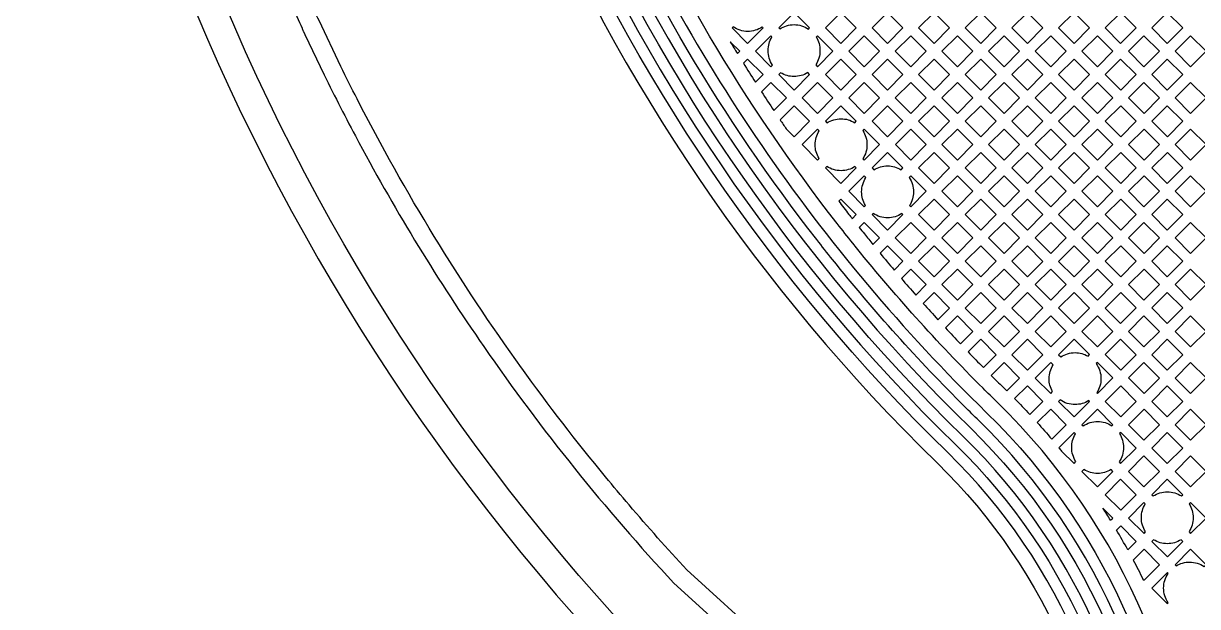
# Model space of a CAD drawing. Extents: x 726 to 4465, y 139 to 737.
# Drawn here: x 3897.15 to 3905.2, y 382.9 to 386.9 of the extents above; entities that cross this region are included whole.
import ezdxf

# ---------------------------------------------------------------- set-up
doc = ezdxf.new("R2010")
doc.units = 0
doc.layers.add('bak_bak_ttr1-bcq6716', color=11, linetype='Continuous')
doc.layers.add('bak_outline', color=11, linetype='Continuous')

msp = doc.modelspace()

# ---------------------------------------------------------------- linework, layer by layer
at = {"layer": 'bak_bak_ttr1-bcq6716'}
for points in [[(3897.3549, 342.0197), (3897.3549, 363.5511, -0.202307), (3901.8566, 374.2211, 0.202316), (3902.3714, 375.4413), (3902.3714, 380.9412, 0.202311), (3901.8566, 382.1614, -0.202307), (3897.3549, 392.8314), (3897.3549, 423.8397, -0.414216), (3898.1515, 424.6363), (3909.7514, 424.6363, -0.414216), (3910.5479, 423.8397), (3910.5479, 393.2462, 0.196007), (3911.3186, 391.3562, -0.196002), (3915.5644, 380.9414), (3915.5644, 375.4411, -0.196002), (3911.3186, 365.0263, 0.196006), (3910.5479, 363.1363), (3910.5479, 342.0197, -0.414217), (3909.7514, 341.2232), (3898.1515, 341.2232, -0.414217)], [(3902.3282, 386.8671), (3902.3351, 386.8601, -0.147048), (3902.4332, 386.8896, -0.149148), (3902.5324, 386.8593), (3902.5401, 386.867), (3902.434, 386.973)], [(3902.0085, 386.867), (3902.1144, 386.7611), (3902.2204, 386.8671), (3902.2143, 386.8732, -0.148629), (3902.1154, 386.8431, -0.150472), (3902.0154, 386.8739)], [(3902.1683, 386.7072), (3902.2743, 386.6012), (3902.2856, 386.6126, -0.149145), (3902.2554, 386.7118, -0.139658), (3902.282, 386.8055), (3902.2743, 386.8132)], [(3902.5815, 386.6138), (3902.5941, 386.6012), (3902.6999, 386.7071), (3902.5939, 386.8131), (3902.585, 386.8042, -0.137539), (3902.611, 386.7118, -0.147043)], [(3902.3282, 386.5473), (3902.4342, 386.4413), (3902.5402, 386.5473), (3902.5268, 386.5607, -0.139662), (3902.4332, 386.534, -0.137539), (3902.3407, 386.5599)], [(3902.3379, 386.2373, 0.001591), (3902.38, 386.1757), (3902.434, 386.1217), (3902.5401, 386.2277), (3902.4342, 386.3336)], [(3902.6478, 386.2277), (3902.6589, 386.2166, -0.144145), (3902.7552, 386.245, -0.14124), (3902.8498, 386.2177), (3902.8598, 386.2277), (3902.7538, 386.3337)], [(3902.4879, 386.0678), (3902.5939, 385.9618), (3902.6047, 385.9725, -0.141248), (3902.5774, 386.0672, -0.142567), (3902.6052, 386.1625), (3902.5939, 386.1738)], [(3902.9042, 386.1642, -0.145469), (3902.933, 386.0672, -0.144144), (3902.9047, 385.9708), (3902.9137, 385.9618), (3903.0197, 386.0678), (3902.9137, 386.1738)], [(3902.9676, 385.9079), (3902.9803, 385.8952, -0.140182), (3903.0743, 385.9221, -0.138593), (3903.1673, 385.8958), (3903.1795, 385.908), (3903.0736, 386.0139)], [(3902.6478, 385.9079), (3902.7538, 385.8019), (3902.8598, 385.9079), (3902.8506, 385.9171, -0.142562), (3902.7552, 385.8894, -0.145458), (3902.6581, 385.9182)], [(3902.8077, 385.748), (3902.9136, 385.6421), (3902.9227, 385.6513, -0.138602), (3902.8965, 385.7443, -0.146529), (3902.9257, 385.842), (3902.9137, 385.854)], [(3903.2222, 385.8429, -0.1481), (3903.2521, 385.7443, -0.140192), (3903.2252, 385.6503), (3903.2334, 385.6421), (3903.3394, 385.7481), (3903.2334, 385.8541)], [(3902.7396, 385.6799, 0.002406), (3902.8094, 385.5895), (3902.8094, 385.5895, 0.000746), (3902.8321, 385.5606), (3902.8597, 385.5882), (3902.7538, 385.6941)], [(3902.9675, 385.5882), (3903.0735, 385.4822), (3903.1795, 385.5882), (3903.172, 385.5958, -0.14652), (3903.0743, 385.5665, -0.148097), (3902.9756, 385.5964)], [(3902.8797, 385.5005, 0.001089), (3902.915, 385.4564), (3902.9152, 385.4561, 0.001988), (3902.9743, 385.3831), (3903.0196, 385.4283), (3902.9136, 385.5344)], [(3903.0229, 385.3239, 0.003155), (3903.1195, 385.2087), (3903.1794, 385.2686), (3903.0735, 385.3745)], [(3903.1691, 385.1505, 0.003154), (3903.2678, 385.0372), (3903.3393, 385.1087), (3903.2333, 385.2147)], [(3903.3184, 384.9801, 0.00315), (3903.4191, 384.8687), (3903.4992, 384.9488), (3903.3931, 385.0548)], [(3903.4708, 384.8126, 0.003148), (3903.5734, 384.7033), (3903.6591, 384.7889), (3903.553, 384.8949)], [(3903.6261, 384.6482, 0.003143), (3903.7307, 384.541), (3903.8188, 384.6291), (3903.7129, 384.735)], [(3904.2464, 384.6291), (3904.2617, 384.6138, -0.146254), (3904.3592, 384.643, -0.131712), (3904.4482, 384.6191), (3904.4583, 384.6293), (3904.3524, 384.7351)], [(3903.7844, 384.487), (3903.8008, 384.4707, 0.002668), (3903.891, 384.3816), (3903.9787, 384.4692), (3903.8727, 384.5753)], [(3904.0865, 384.4692), (3904.1924, 384.3634), (3904.2053, 384.3763, -0.131699), (3904.1814, 384.4652, -0.140453), (3904.2084, 384.5593), (3904.1925, 384.5753)], [(3904.5045, 384.5677, -0.154933), (3904.537, 384.4652, -0.146259), (3904.5079, 384.3676), (3904.5121, 384.3634), (3904.6182, 384.4694), (3904.5121, 384.5754)], [(3903.9452, 384.328, -0.008114), (3904.0492, 384.2202), (3904.1385, 384.3095), (3904.0326, 384.4154)], [(3904.1007, 384.164, -0.00814), (3904.1996, 384.0508), (3904.2984, 384.1496), (3904.1924, 384.2556)], [(3904.2462, 384.3095), (3904.3523, 384.2035), (3904.4583, 384.3095), (3904.4534, 384.3143, -0.140451), (3904.3592, 384.2874, -0.154923), (3904.2567, 384.3199)], [(3904.4061, 384.1496), (3904.4145, 384.1412, -0.149412), (3904.5139, 384.1715, -0.145732), (3904.6112, 384.1426), (3904.6182, 384.1496), (3904.5121, 384.2556)], [(3904.2485, 383.992, -0.001672), (3904.267, 383.9692), (3904.3524, 383.8838), (3904.3651, 383.8965, -0.145721), (3904.3361, 383.9937, -0.137271), (3904.3619, 384.086), (3904.3523, 384.0957)], [(3904.6614, 383.8944), (3904.6719, 383.8838), (3904.7779, 383.9898), (3904.672, 384.0957), (3904.6646, 384.0882, -0.14098), (3904.6917, 383.9937, -0.149417)], [(3904.4063, 383.8299), (3904.5121, 383.724), (3904.618, 383.8299), (3904.6062, 383.8418, -0.137282), (3904.5139, 383.8159, -0.140985), (3904.4195, 383.8431)], [(3904.8857, 383.67), (3904.8943, 383.6614, -0.145469), (3904.9914, 383.6902, -0.145991), (3905.0888, 383.6612), (3905.0977, 383.67), (3904.9917, 383.776)], [(3904.7259, 383.5103), (3904.8319, 383.4042), (3904.8427, 383.415, -0.145989), (3904.8136, 383.5124, -0.14124), (3904.8409, 383.607), (3904.8318, 383.6161)], [(3905.1404, 383.4153), (3905.1516, 383.4041), (3905.2576, 383.5101), (3905.1516, 383.6161), (3905.1422, 383.6067, -0.140713), (3905.1692, 383.5124, -0.145458)], [(3904.7583, 383.2228, -0.007979), (3904.8249, 383.0915), (3904.8319, 383.0845), (3904.9379, 383.1905), (3904.8319, 383.2965)], [(3904.8858, 383.3504), (3904.9918, 383.2444), (3905.0977, 383.3502), (3905.0861, 383.3619, -0.141248), (3904.9914, 383.3346, -0.140722), (3904.8971, 383.3617)], [(3905.0457, 383.1905), (3905.0528, 383.1834, -0.135691), (3905.1441, 383.2086, -0.151258), (3905.2445, 383.1775), (3905.2575, 383.1905), (3905.1516, 383.2964)], [(3904.8858, 383.0306), (3904.9917, 382.9247), (3904.9974, 382.9304, -0.151255), (3904.9663, 383.0308, -0.150992), (3904.9973, 383.1311), (3904.9918, 383.1366)]]:
    msp.add_lwpolyline(points, format="xyb", close=True, dxfattribs=at)
for points in [[(3897.7222, 423.9409), (3897.7222, 392.9556, 0.067698), (3898.2503, 389.075), (3898.2757, 388.9833, 0.025521), (3898.7532, 387.5802), (3898.9419, 387.3481), (3898.9882, 387.025, 0.00303), (3899.0608, 386.8655, -0.00867), (3899.0618, 386.8624), (3899.0682, 386.8457), (3899.071, 386.8419), (3899.0801, 386.8231), (3899.0801, 386.8228), (3899.2122, 386.5467, 0.004328), (3899.3247, 386.3224, 0.004328), (3899.4413, 386.1002), (3899.4512, 386.0814, 0.028214), (3900.3067, 384.6841, 0.035818), (3901.6094, 383.0641), (3902.1324, 382.5889)], [(3902.6338, 374.4642, 0.177286), (3902.8081, 374.8751), (3902.8203, 375.1187, 0.051071), (3902.8662, 375.5643), (3902.8662, 381.0654, 0.185071), (3902.3029, 382.5348), (3902.2353, 382.6674), (3901.6991, 383.1548, -0.010364), (3901.3021, 383.6003, -0.004351), (3901.1413, 383.7918, -0.016341), (3900.5665, 384.5368), (3900.5652, 384.5388, -0.037538), (3899.438, 386.3806, -0.004321), (3899.3267, 386.6026), (3899.1771, 386.917, -0.002759), (3899.1116, 387.0608), (3899.0631, 387.4009), (3898.8645, 387.6455, -0.025177), (3898.3984, 389.0179), (3898.3689, 389.124), (3898.3689, 389.1601), (3898.3554, 389.1733, -0.066536), (3897.8497, 392.9556), (3897.8497, 423.8881, -0.198899)], [(3904.0542, 372.8437, 0.156853), (3905.006, 375.328), (3905.0153, 375.5016, 0.057249), (3905.0133, 375.5189, -0.058411), (3905.0123, 375.5277), (3905.0123, 381.0671, 0.202342), (3903.6994, 384.1776, -0.002771), (3903.6034, 384.2723, -0.027686), (3902.6969, 385.281, -0.003159), (3902.589, 385.4171, -0.064455), (3900.9879, 388.1259, -0.017846), (3900.6546, 388.993, -0.002751), (3900.6061, 389.1379, -0.028552), (3900.247, 390.4895, -0.050748), (3899.9958, 392.9582), (3899.9958, 421.3718, 0.113)], [(3900.072, 421.3719), (3900.072, 392.9582, 0.050755), (3900.3217, 390.5045, 0.031666), (3900.7267, 389.0176, 0.017842), (3901.058, 388.1557, 0.098659), (3903.7528, 384.2319, -0.2022), (3905.0885, 381.0671), (3905.0885, 375.5317, -0.049817), (3905.0915, 375.5016, -0.030687), (3905.0912, 375.497, -0.029701), (3905.0912, 375.4926), (3905.082, 375.3238, -0.188109), (3903.7528, 372.399)], [(3904.1931, 372.7322, 0.156863), (3905.1838, 375.3186), (3905.193, 375.4871, 0.049449), (3905.1911, 375.5372, -0.039636), (3905.1906, 375.5452), (3905.1903, 381.0679, 0.20229), (3903.8239, 384.3051, -0.002778), (3903.729, 384.3987, -0.027685), (3902.8358, 385.3927, -0.003159), (3902.7293, 385.527, -0.064449), (3901.1516, 388.1962, -0.017832), (3900.8232, 389.0507, -0.002737), (3900.7755, 389.193, -0.028562), (3900.4215, 390.5255, -0.050745), (3900.1738, 392.9582), (3900.1738, 421.3701)], [(3899.8434, 345.7503), (3899.8441, 363.7797, -0.049844), (3899.8449, 363.7872, 0.051152), (3899.8457, 363.7949, -0.011117), (3899.8732, 364.3678, 0.017217), (3899.8774, 364.4839, -0.020317), (3899.8877, 364.7204, -0.051748), (3900.3659, 367.2367), (3900.6312, 368.0252, -0.018379), (3900.982, 368.8667, -0.020399), (3901.4424, 369.7678, -0.024616), (3901.4851, 369.8351), (3902.5338, 371.3303, -0.01577), (3902.6592, 371.4979), (3902.8537, 371.7409, -0.032279), (3903.5431, 372.5137), (3903.5931, 372.5627, 0.202286), (3904.8599, 375.565), (3904.8599, 381.0659, 0.202282), (3903.593, 384.0683, -0.202313), (3899.8434, 392.9561), (3899.8434, 421.3198, 0.146958)], [(3899.9196, 421.3198), (3899.9196, 392.9561, 0.2023), (3903.6462, 384.1229, -0.202281), (3904.9361, 381.0659), (3904.9361, 375.565, -0.202286), (3903.6463, 372.5082), (3903.5965, 372.4594, 0.032281), (3902.9137, 371.6939), (3902.7188, 371.4503, 0.015771), (3902.5962, 371.2866), (3901.5473, 369.7912, 0.024713), (3901.5085, 369.73, 0.020391), (3901.0512, 368.8347, 0.018365), (3900.7027, 367.999), (3900.4382, 367.2129, 0.051711), (3899.9636, 364.7137, 0.020298), (3899.9536, 364.4836, -0.017245), (3899.9492, 364.3621, 0.011106), (3899.9218, 363.7931, -0.038156), (3899.9203, 363.7758), (3899.9196, 345.7502, -0.056576)], [(3899.7672, 421.2611), (3899.7672, 392.9557, 0.202315), (3903.54, 384.0132, -0.20226), (3904.7837, 381.0656), (3904.7837, 375.5653, -0.202314), (3903.5397, 372.6172, 0.021457), (3902.8055, 371.8376, 0.024959), (3902.4248, 371.3472, -0.0052), (3902.2669, 371.1268, 0.007644), (3902.0376, 370.8031, -0.01494), (3901.8073, 370.4871, 0.024055), (3901.4688, 369.9669, 0.003753), (3901.3759, 369.805, 0.129026), (3899.7672, 363.675), (3899.7672, 345.7658, -0.070941), (3899.7603, 345.7178), (3899.6374, 345.2987, 0.081102), (3899.615, 345.1615), (3899.615, 342.5557, -0.198919), (3899.4322, 342.1142), (3899.2797, 341.9618, 0.225036), (3899.2265, 341.8142, -0.458544), (3899.0506, 341.61)], [(3899.0734, 341.9642, 0.231708), (3899.226, 342.0158), (3899.3783, 342.1681, 0.198919), (3899.5388, 342.5557), (3899.5388, 345.1615, -0.080752), (3899.565, 345.3223), (3899.6872, 345.7391, 0.070961), (3899.691, 345.7658), (3899.691, 363.675, -0.13283), (3901.4031, 370.0054, -0.024133), (3901.7467, 370.5333, 0.014975), (3901.9749, 370.8464, -0.007646), (3902.2056, 371.172, 0.005203), (3902.3626, 371.3913, -0.024959), (3902.748, 371.8876, -0.021454), (3903.4866, 372.6718, 0.20231), (3904.7075, 375.5653), (3904.7075, 381.0656, 0.202283), (3903.4866, 383.9588, -0.202308), (3899.691, 392.9557), (3899.691, 421.2611, 0.055802)], [(3899.5891, 421.1651), (3899.5891, 392.9556, 0.202307), (3903.4155, 383.8859, -0.202284), (3904.6056, 381.0656), (3904.6056, 375.5653, -0.202321), (3903.4154, 372.7446)]]:
    msp.add_lwpolyline(points, format="xyb", dxfattribs=at)
for points in [[(3902.6478, 386.867), (3902.7538, 386.761), (3902.8598, 386.867), (3902.7538, 386.973)], [(3902.9676, 386.867), (3903.0735, 386.7611), (3903.1795, 386.8671), (3903.0736, 386.973)], [(3903.2872, 386.8671), (3903.3932, 386.7611), (3903.4992, 386.867), (3903.3931, 386.973)], [(3903.6069, 386.867), (3903.7129, 386.761), (3903.8189, 386.867), (3903.7129, 386.973)], [(3903.9267, 386.867), (3904.0326, 386.7611), (3904.1386, 386.8671), (3904.0327, 386.973)], [(3904.2463, 386.8671), (3904.3523, 386.7611), (3904.4583, 386.867), (3904.3523, 386.973)], [(3904.566, 386.867), (3904.6719, 386.7611), (3904.7779, 386.8671), (3904.672, 386.973)], [(3904.8856, 386.8671), (3904.9916, 386.7611), (3905.0977, 386.8671), (3904.9916, 386.9731)], [(3902.8077, 386.7071), (3902.9136, 386.6012), (3903.0196, 386.7072), (3902.9137, 386.8131)], [(3903.1274, 386.7072), (3903.2334, 386.6012), (3903.3394, 386.7072), (3903.2333, 386.8132)], [(3903.4471, 386.7072), (3903.5531, 386.6012), (3903.6591, 386.7071), (3903.553, 386.8131)], [(3903.7668, 386.7071), (3903.8727, 386.6012), (3903.9787, 386.7072), (3903.8728, 386.8131)], [(3904.0865, 386.7072), (3904.1925, 386.6012), (3904.2984, 386.7072), (3904.1924, 386.8132)], [(3904.4062, 386.7072), (3904.5121, 386.6013), (3904.618, 386.7072), (3904.5121, 386.8131)], [(3904.7258, 386.7072), (3904.8318, 386.6012), (3904.9378, 386.7072), (3904.8317, 386.8132)], [(3905.0455, 386.7072), (3905.1515, 386.6012), (3905.2575, 386.7072), (3905.1515, 386.8132)], [(3902.6479, 386.5473), (3902.7538, 386.4415), (3902.8597, 386.5473), (3902.7538, 386.6532)], [(3902.9675, 386.5473), (3903.0735, 386.4413), (3903.1795, 386.5473), (3903.0735, 386.6534)], [(3903.2873, 386.5473), (3903.3933, 386.4413), (3903.4992, 386.5473), (3903.3932, 386.6533)], [(3903.607, 386.5473), (3903.7129, 386.4414), (3903.8188, 386.5473), (3903.7129, 386.6532)], [(3903.9266, 386.5473), (3904.0326, 386.4413), (3904.1386, 386.5473), (3904.0326, 386.6534)], [(3904.2464, 386.5473), (3904.3523, 386.4415), (3904.4582, 386.5474), (3904.3523, 386.6533)], [(3904.566, 386.5474), (3904.672, 386.4414), (3904.7779, 386.5473), (3904.6719, 386.6534)], [(3904.8857, 386.5473), (3904.9917, 386.4413), (3905.0977, 386.5473), (3904.9916, 386.6533)], [(3902.4881, 386.3874), (3902.5939, 386.2816), (3902.7, 386.3876), (3902.5941, 386.4935)], [(3902.8077, 386.3876), (3902.9137, 386.2816), (3903.0196, 386.3874), (3902.9136, 386.4935)], [(3903.1274, 386.3874), (3903.2334, 386.2814), (3903.3394, 386.3874), (3903.2334, 386.4935)], [(3903.4472, 386.3874), (3903.553, 386.2816), (3903.659, 386.3875), (3903.5531, 386.4934)], [(3903.7668, 386.3875), (3903.8728, 386.2815), (3903.9787, 386.3874), (3903.8727, 386.4935)], [(3904.0865, 386.3874), (3904.1924, 386.2816), (3904.2984, 386.3876), (3904.1925, 386.4935)], [(3904.4061, 386.3876), (3904.5121, 386.2816), (3904.6181, 386.3875), (3904.5121, 386.4935)], [(3904.7259, 386.3875), (3904.8319, 386.2815), (3904.9378, 386.3874), (3904.8318, 386.4935)], [(3905.0456, 386.3874), (3905.1516, 386.2814), (3905.2575, 386.3874), (3905.1515, 386.4934)], [(3902.9676, 386.2277), (3903.0736, 386.1217), (3903.1795, 386.2276), (3903.0735, 386.3336)], [(3903.2873, 386.2276), (3903.3931, 386.1217), (3903.4992, 386.2277), (3903.3933, 386.3336)], [(3903.6069, 386.2277), (3903.7129, 386.1217), (3903.8189, 386.2276), (3903.7129, 386.3337)], [(3903.9267, 386.2276), (3904.0325, 386.1217), (3904.1385, 386.2277), (3904.0326, 386.3336)], [(3904.2462, 386.2277), (3904.3523, 386.1217), (3904.4583, 386.2277), (3904.3523, 386.3337)], [(3904.566, 386.2277), (3904.672, 386.1217), (3904.778, 386.2276), (3904.672, 386.3336)], [(3904.8858, 386.2276), (3904.9918, 386.1216), (3905.0977, 386.2276), (3904.9917, 386.3336)], [(3903.1275, 386.0678), (3903.2334, 385.9619), (3903.3393, 386.0678), (3903.2334, 386.1737)], [(3903.447, 386.0678), (3903.553, 385.9618), (3903.6591, 386.0678), (3903.553, 386.1738)], [(3903.7668, 386.0678), (3903.8727, 385.9619), (3903.9787, 386.0679), (3903.8728, 386.1738)], [(3904.0864, 386.0679), (3904.1924, 385.9619), (3904.2984, 386.0678), (3904.1924, 386.1738)], [(3904.4061, 386.0678), (3904.5121, 385.9618), (3904.6182, 386.0678), (3904.5121, 386.1738)], [(3904.7259, 386.0678), (3904.8319, 385.9618), (3904.9379, 386.0677), (3904.8319, 386.1737)], [(3905.0456, 386.0677), (3905.1515, 385.9618), (3905.2575, 386.0678), (3905.1516, 386.1737)], [(3903.2873, 385.908), (3903.3933, 385.802), (3903.4992, 385.9079), (3903.3931, 386.0139)], [(3903.6069, 385.9079), (3903.7128, 385.802), (3903.8188, 385.908), (3903.7129, 386.0139)], [(3903.9266, 385.908), (3904.0326, 385.802), (3904.1386, 385.908), (3904.0325, 386.014)], [(3904.2463, 385.908), (3904.3523, 385.802), (3904.4583, 385.9079), (3904.3523, 386.0139)], [(3904.566, 385.9079), (3904.672, 385.8019), (3904.7781, 385.9079), (3904.672, 386.0139)], [(3904.8858, 385.9079), (3904.9917, 385.802), (3905.0977, 385.908), (3904.9918, 386.0138)], [(3903.4472, 385.7481), (3903.553, 385.6422), (3903.6589, 385.7481), (3903.553, 385.854)], [(3903.7667, 385.7481), (3903.8727, 385.6421), (3903.9787, 385.7481), (3903.8727, 385.8541)], [(3904.0865, 385.7481), (3904.1925, 385.6421), (3904.2985, 385.7481), (3904.1924, 385.8541)], [(3904.4062, 385.7481), (3904.5122, 385.6421), (3904.6182, 385.748), (3904.5121, 385.854)], [(3904.7259, 385.748), (3904.8318, 385.6421), (3904.9378, 385.7481), (3904.8319, 385.854)], [(3905.0456, 385.7481), (3905.1516, 385.6421), (3905.2575, 385.7481), (3905.1515, 385.8541)], [(3903.2873, 385.5882), (3903.3931, 385.4823), (3903.4992, 385.5884), (3903.3933, 385.6942)], [(3903.6069, 385.5884), (3903.7129, 385.4823), (3903.8188, 385.5882), (3903.7128, 385.6942)], [(3903.9266, 385.5882), (3904.0326, 385.4822), (3904.1386, 385.5882), (3904.0326, 385.6942)], [(3904.2464, 385.5882), (3904.3524, 385.4822), (3904.4583, 385.5882), (3904.3523, 385.6942)], [(3904.5661, 385.5882), (3904.672, 385.4823), (3904.7779, 385.5882), (3904.672, 385.6941)], [(3904.8857, 385.5882), (3904.9917, 385.4822), (3905.0977, 385.5882), (3904.9917, 385.6942)], [(3903.1274, 385.4283), (3903.2333, 385.3225), (3903.3393, 385.4285), (3903.2334, 385.5344)], [(3903.447, 385.4285), (3903.553, 385.3225), (3903.6591, 385.4285), (3903.553, 385.5345)], [(3903.7668, 385.4285), (3903.8728, 385.3225), (3903.9787, 385.4283), (3903.8727, 385.5344)], [(3904.0865, 385.4283), (3904.1925, 385.3223), (3904.2985, 385.4283), (3904.1925, 385.5344)], [(3904.4063, 385.4283), (3904.5121, 385.3225), (3904.6181, 385.4284), (3904.5122, 385.5343)], [(3904.7259, 385.4284), (3904.8319, 385.3224), (3904.9378, 385.4283), (3904.8318, 385.5344)], [(3905.0456, 385.4283), (3905.1515, 385.3225), (3905.2575, 385.4285), (3905.1516, 385.5344)], [(3903.2871, 385.2686), (3903.3931, 385.1626), (3903.4992, 385.2686), (3903.3931, 385.3746)], [(3903.6069, 385.2686), (3903.7129, 385.1626), (3903.8189, 385.2686), (3903.7129, 385.3746)], [(3903.9267, 385.2686), (3904.0327, 385.1626), (3904.1386, 385.2684), (3904.0326, 385.3745)], [(3904.2464, 385.2684), (3904.3523, 385.1626), (3904.4583, 385.2686), (3904.3524, 385.3745)], [(3904.566, 385.2686), (3904.672, 385.1626), (3904.778, 385.2685), (3904.672, 385.3745)], [(3904.8858, 385.2685), (3904.9916, 385.1626), (3905.0976, 385.2686), (3904.9917, 385.3745)], [(3903.447, 385.1087), (3903.553, 385.0027), (3903.6591, 385.1087), (3903.553, 385.2147)], [(3903.7668, 385.1087), (3903.8728, 385.0027), (3903.9788, 385.1087), (3903.8728, 385.2147)], [(3904.0866, 385.1087), (3904.1925, 385.0028), (3904.2984, 385.1087), (3904.1925, 385.2146)], [(3904.4061, 385.1087), (3904.5121, 385.0027), (3904.6182, 385.1087), (3904.5121, 385.2147)], [(3904.7259, 385.1087), (3904.8318, 385.0028), (3904.9378, 385.1088), (3904.8319, 385.2146)], [(3905.0455, 385.1088), (3905.1515, 385.0027), (3905.2575, 385.1087), (3905.1515, 385.2147)], [(3903.6069, 384.9488), (3903.7129, 384.8428), (3903.8189, 384.9488), (3903.7129, 385.0548)], [(3903.9267, 384.9488), (3904.0326, 384.8429), (3904.1386, 384.9489), (3904.0327, 385.0548)], [(3904.2464, 384.9489), (3904.3524, 384.8429), (3904.4583, 384.9488), (3904.3523, 385.0548)], [(3904.566, 384.9488), (3904.6719, 384.8429), (3904.7779, 384.9489), (3904.672, 385.0548)], [(3904.8857, 384.9489), (3904.9917, 384.8429), (3905.0977, 384.9489), (3904.9916, 385.0549)], [(3903.7668, 384.7889), (3903.8727, 384.683), (3903.9787, 384.789), (3903.8728, 384.8949)], [(3904.0865, 384.789), (3904.1925, 384.683), (3904.2985, 384.789), (3904.1925, 384.895)], [(3904.4063, 384.789), (3904.5121, 384.6831), (3904.618, 384.789), (3904.5121, 384.8949)], [(3904.7258, 384.789), (3904.8318, 384.683), (3904.9378, 384.789), (3904.8318, 384.895)], [(3905.0456, 384.789), (3905.1516, 384.683), (3905.2575, 384.789), (3905.1515, 384.895)], [(3903.9266, 384.6291), (3904.0326, 384.5231), (3904.1386, 384.6291), (3904.0326, 384.7351)], [(3904.566, 384.6293), (3904.672, 384.5232), (3904.7779, 384.6291), (3904.6719, 384.7351)], [(3904.8857, 384.6291), (3904.9917, 384.5231), (3905.0977, 384.6291), (3904.9917, 384.7351)], [(3904.7259, 384.4694), (3904.8319, 384.3634), (3904.9378, 384.4692), (3904.8318, 384.5753)], [(3905.0456, 384.4692), (3905.1515, 384.3634), (3905.2575, 384.4694), (3905.1516, 384.5753)], [(3904.566, 384.3095), (3904.672, 384.2035), (3904.7781, 384.3095), (3904.672, 384.4155)], [(3904.8858, 384.3095), (3904.9917, 384.2036), (3905.0976, 384.3095), (3904.9917, 384.4154)], [(3904.7259, 384.1496), (3904.8318, 384.0437), (3904.9378, 384.1497), (3904.8319, 384.2556)], [(3905.0456, 384.1497), (3905.1516, 384.0437), (3905.2575, 384.1496), (3905.1515, 384.2556)], [(3904.8857, 383.9898), (3904.9917, 383.8838), (3905.0977, 383.9898), (3904.9917, 384.0958)], [(3904.7258, 383.8299), (3904.8318, 383.7239), (3904.9378, 383.8299), (3904.8318, 383.9359)], [(3905.0456, 383.8299), (3905.1516, 383.7239), (3905.2576, 383.8299), (3905.1516, 383.9359)], [(3904.566, 383.6702), (3904.672, 383.5641), (3904.7779, 383.67), (3904.6719, 383.776)]]:
    msp.add_lwpolyline(points, close=True, dxfattribs=at)
for points in [[(3902.0448, 386.6916), (3902.0605, 386.7072), (3901.9961, 386.7716)], [(3902.1681, 386.495), (3902.2204, 386.5473), (3902.1144, 386.6534), (3902.086, 386.625)], [(3902.2946, 386.3018), (3902.3803, 386.3874), (3902.2743, 386.4935), (3902.2104, 386.4295)], [(3904.6028, 383.4949), (3904.6182, 383.5103), (3904.5499, 383.5786)], [(3904.7206, 383.2929), (3904.7781, 383.3504), (3904.672, 383.4564), (3904.6434, 383.4278)]]:
    msp.add_lwpolyline(points, dxfattribs=at)
for centre, radius, start, end in [((3912.2513, 392.9563), 11.9758, 211.09362, 211.54185), ((3912.2513, 392.9564), 11.9758, 211.91661, 212.65193), ((3912.2514, 392.9562), 11.9758, 213.02362, 213.7559), ((3900.6678, 381.0652), 4.6246, 31.69315, 32.91993), ((3900.6678, 381.0652), 4.6246, 28.79609, 30.72134)]:
    msp.add_arc(centre, radius, start, end, dxfattribs=at)
at = {"layer": 'bak_outline'}
msp.add_lwpolyline([(3909.7514, 424.8397), (3898.1515, 424.8397, 0.414215), (3897.1515, 423.8397), (3897.1515, 392.8317, 0.202312), (3901.7146, 382.0156, -0.202309), (3902.168, 380.9412), (3902.168, 375.4413, -0.202309), (3901.7146, 374.3669, 0.202312), (3897.1515, 363.5508), (3897.1515, 342.0197, 0.414215), (3898.1515, 341.0197), (3909.7514, 341.0197, 0.414215), (3910.7514, 342.0197), (3910.7514, 363.1363, -0.196013), (3911.4641, 364.8841, 0.196007), (3915.7679, 375.4413), (3915.7679, 380.9412, 0.196007), (3911.4641, 391.4984, -0.196013), (3910.7514, 393.2462), (3910.7514, 423.8397, 0.414215)], format="xyb", close=True, dxfattribs=at)

doc.saveas('drawing.dxf')
